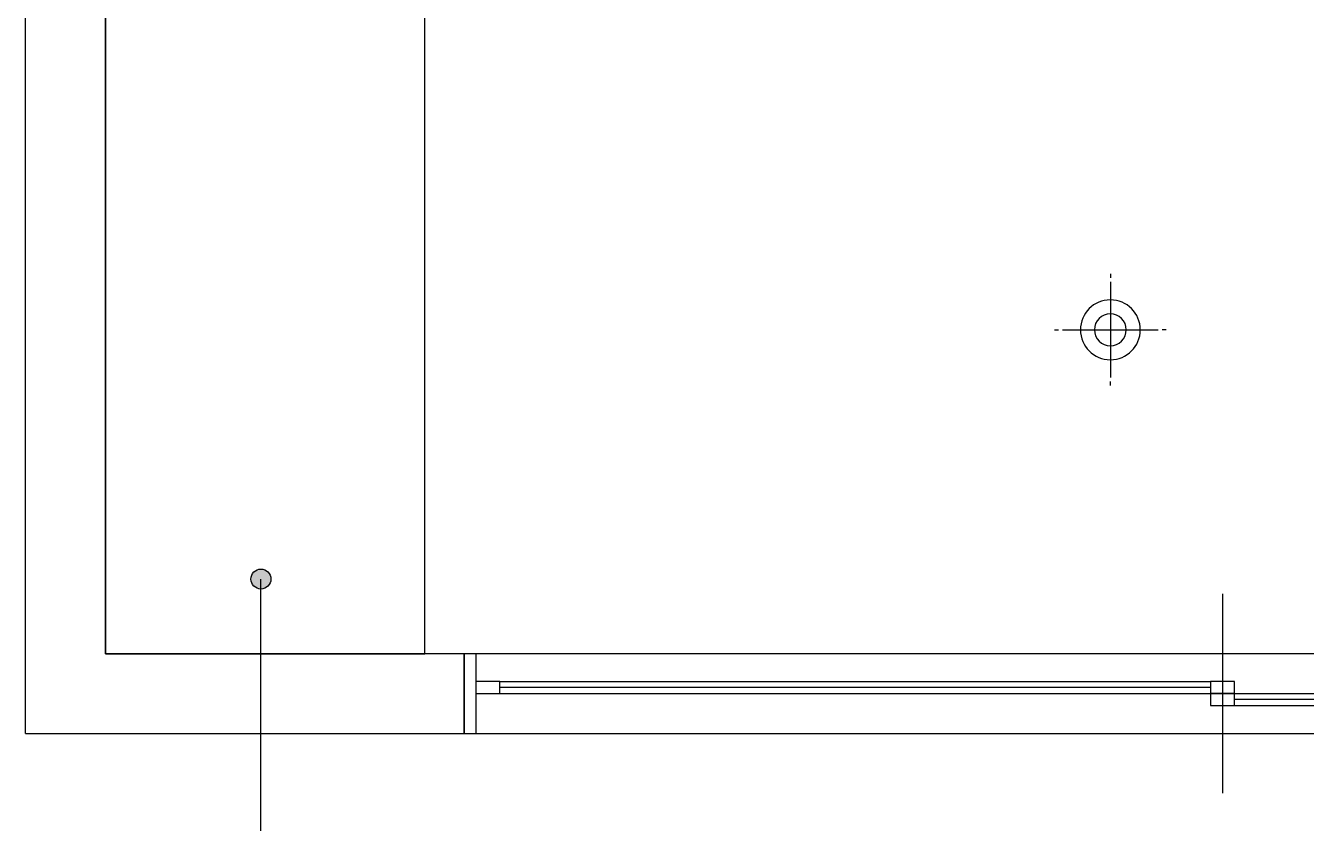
# Model space of a CAD drawing. Header units: millimetres. Extents: x 359270 to 411470, y 57550 to 89768.
# Drawn here: x 388930 to 392139, y 60764 to 62765 of the extents above; entities that cross this region are included whole.
import ezdxf

# ---------------------------------------------------------------- set-up
doc = ezdxf.new("R2010")
doc.units = ezdxf.units.MM
doc.header["$LTSCALE"] = 100
for name, color, linetype in [('0-ELC TEXT', 7, 'Continuous'), ('04_FUR', 6, 'Continuous'), ('C-WALL1', 2, 'Continuous'), ('CEIL-DOOR', 6, 'Continuous'), ('F-WIN', 4, 'Continuous'), ('HAT', 5, 'Continuous'), ('RC-LIGHT', 7, 'Continuous'), ('U-LANP', 6, 'Continuous')]:
    doc.layers.add(name, color=color, linetype=linetype)

# ---------------------------------------------------------------- blocks, each defined once
blk = doc.blocks.new('FLLROP')
at = {"layer": 'C-WALL1'}
for p, q in [((363130, 60990), (363130, 68518)), ((363330, 61190), (363330, 62814)), ((367565, 61190), (363330, 61190)), ((363130, 60990), (368222, 60990))]:
    blk.add_line(p, q, dxfattribs=at)
at = {"layer": 'F-WIN'}
for p, q in [((366128.3, 61340), (366128.3, 60840)), ((364228.3, 60990), (364228.3, 61190)), ((367178.3, 61190), (364228.3, 61190)), ((364228.3, 61190), (364228.3, 60990)), ((364258.3, 61190), (364258.3, 60990)), ((364318.3, 61120), (366098.3, 61120)), ((366098.3, 61105), (364318.3, 61105)), ((364318.3, 61090), (366098.3, 61090)), ((366158.3, 61090), (367088.3, 61090)), ((367088.3, 61075), (366158.3, 61075)), ((366158.3, 61060), (367088.3, 61060)), ((364228.3, 60990), (367178.3, 60990))]:
    blk.add_line(p, q, dxfattribs=at)
for points in [[(364318.3, 61090), (364318.3, 61120), (364258.3, 61120), (364258.3, 61090)], [(366158.3, 61090), (366158.3, 61120), (366098.3, 61120), (366098.3, 61090)], [(366158.3, 61060), (366158.3, 61090), (366098.3, 61090), (366098.3, 61060)]]:
    blk.add_lwpolyline(points, close=True, dxfattribs=at)
blk = doc.blocks.new('CJSWJDERH')
at = {"layer": '04_FUR', "color": 8}
blk.add_lwpolyline([(389130, 61190), (389930, 61190), (389930, 62814), (389130, 62814), (389130, 61190)], dxfattribs=at)
blk.add_blockref('FLLROP', (25800, 0))
blk = doc.blocks.new('매입등')
at = {"layer": 'HAT', "color": 1}
for p, q in [((0, 140), (0, 130)), ((0, 120), (0, -120)), ((-140, 0), (-130, 0)), ((120, 0), (-120, 0)), ((140, 0), (130, 0)), ((-140, 0), (-130, 0)), ((0, -140), (0, -130))]:
    blk.add_line(p, q, dxfattribs=at)
blk.add_circle((0, 0), 40, dxfattribs=at)
at = {"layer": 'U-LANP'}
blk.add_circle((0, 0), 75, dxfattribs=at)
blk = doc.blocks.new('A$C59950440')
at = {"layer": 'CEIL-DOOR'}
blk.add_blockref('매입등', (140, 140), dxfattribs=at)

msp = doc.modelspace()

# ---------------------------------------------------------------- hatches: boundary and pattern name
at = {"layer": '0-ELC TEXT'}
h = msp.add_hatch(color=256, dxfattribs=at)
h.dxf.hatch_style = 1
edge = h.paths.add_edge_path()
edge.add_arc((389519.5, 61377.1), 25, 270, 630)

# ---------------------------------------------------------------- linework, layer by layer
msp.add_line((389519.5, 60611.8), (389519.5, 61377.1), dxfattribs=at)
msp.add_circle((389519.5, 61377.1), 25, dxfattribs=at)

# ---------------------------------------------------------------- block references
msp.add_blockref('CJSWJDERH', (0, 0))
at = {"layer": 'RC-LIGHT', "xscale": -1}
msp.add_blockref('A$C59950440', (391787.5, 61862), dxfattribs=at)

doc.saveas('drawing.dxf')
